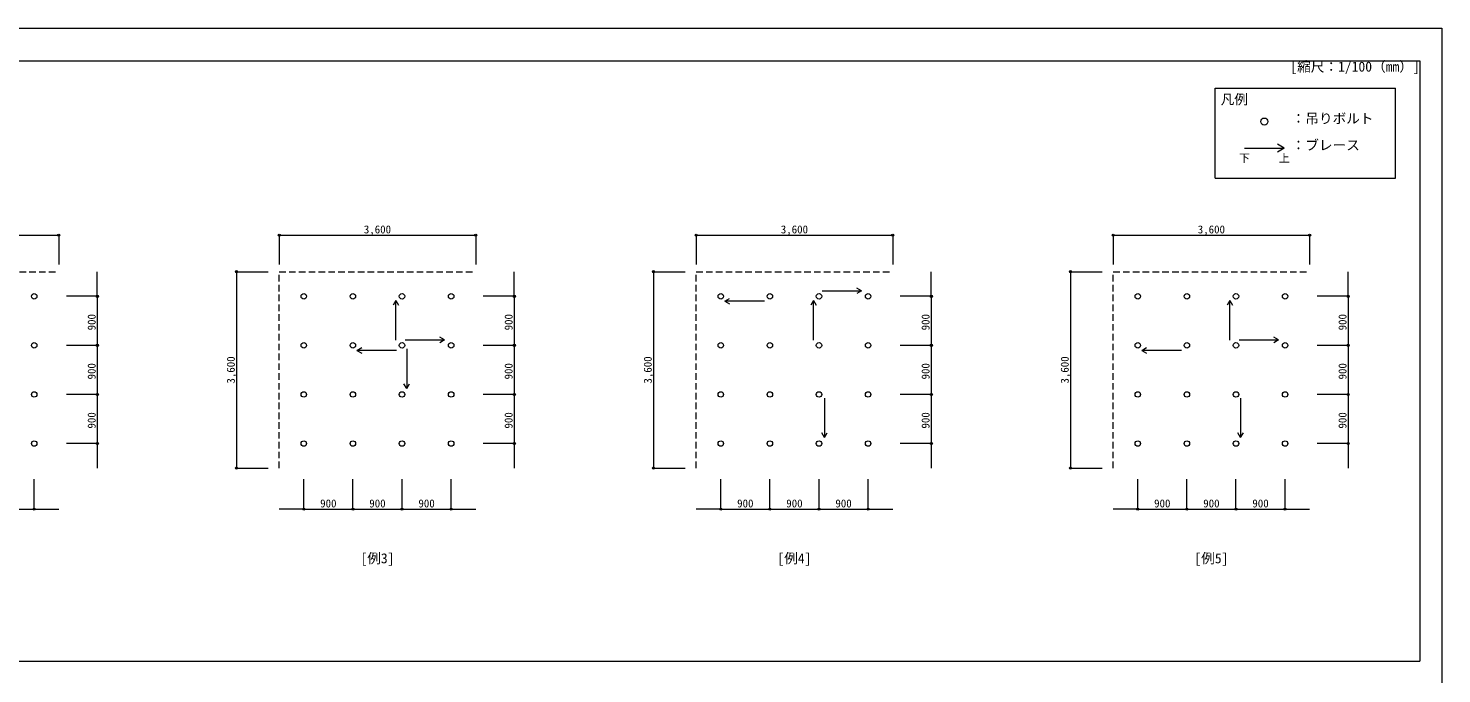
# Model space of a CAD drawing. Units: millimetres on the paper, with parts at other scales. Extents: x -195 to 195, y -140 to 138.
# Drawn here: x -64 to 195, y 19.2 to 137.5 of the extents above; entities that cross this region are included whole.
import ezdxf
from ezdxf.enums import TextEntityAlignment as Align

# ---------------------------------------------------------------- set-up
doc = ezdxf.new("R2010")
doc.units = ezdxf.units.MM
doc.header["$PDMODE"] = 32
doc.header["$PDSIZE"] = 0.4
doc.linetypes.add('DASHED1', pattern=[1.8, 1.2, -0.6])
for name, color, linetype, lineweight in [('A-1_吊り材', 7, 'Continuous', 18), ('A-4_ブレース・補強材', 4, 'Continuous', 9), ('A-5_寸法', 4, 'Continuous', 9), ('A-6_文字', 7, 'Continuous', 18), ('A-D_パネル', 4, 'DASHED1', 9), ('F-3_野縁', 3, 'Continuous', 18), ('F-6_文字', 7, 'Continuous', 18)]:
    doc.layers.add(name, color=color, linetype=linetype, lineweight=lineweight)
doc.styles.add('ＭＳ ゴシック', font='')
doc.styles.get('ＭＳ ゴシック').set_extended_font_data('MS Gothic')

msp = doc.modelspace()

# ---------------------------------------------------------------- linework, layer by layer
at = {"layer": 'A-1_吊り材'}
for centre, radius in [((162.5, 120.4), 0.64), ((-62.9, 88.367), 0.5), ((-13.5, 88.367), 0.5), ((-4.5, 88.367), 0.5), ((4.5, 88.367), 0.5), ((13.5, 88.367), 0.5), ((62.9, 88.367), 0.5), ((71.9, 88.367), 0.5), ((80.9, 88.367), 0.5), ((89.9, 88.367), 0.5), ((139.3, 88.367), 0.5), ((148.3, 88.367), 0.5), ((157.3, 88.367), 0.5), ((166.3, 88.367), 0.5), ((-62.9, 79.367), 0.5), ((-13.5, 79.367), 0.5), ((-4.5, 79.367), 0.5), ((4.5, 79.367), 0.5), ((13.5, 79.367), 0.5), ((62.9, 79.367), 0.5), ((71.9, 79.367), 0.5), ((80.9, 79.367), 0.5), ((89.9, 79.367), 0.5), ((139.3, 79.367), 0.5), ((148.3, 79.367), 0.5), ((157.3, 79.367), 0.5), ((166.3, 79.367), 0.5), ((-62.9, 70.367), 0.5), ((-13.5, 70.367), 0.5), ((-4.5, 70.367), 0.5), ((4.5, 70.367), 0.5), ((13.5, 70.367), 0.5), ((62.9, 70.367), 0.5), ((71.9, 70.367), 0.5), ((80.9, 70.367), 0.5), ((89.9, 70.367), 0.5), ((139.3, 70.367), 0.5), ((148.3, 70.367), 0.5), ((157.3, 70.367), 0.5), ((166.3, 70.367), 0.5), ((-62.9, 61.367), 0.5), ((-13.5, 61.367), 0.5), ((-4.5, 61.367), 0.5), ((4.5, 61.367), 0.5), ((13.5, 61.367), 0.5), ((62.9, 61.367), 0.5), ((71.9, 61.367), 0.5), ((80.9, 61.367), 0.5), ((89.9, 61.367), 0.5), ((139.3, 61.367), 0.5), ((148.3, 61.367), 0.5), ((157.3, 61.367), 0.5), ((166.3, 61.367), 0.5)]:
    msp.add_circle(centre, radius, dxfattribs=at)
at = {"layer": 'A-4_ブレース・補強材'}
for p, q in [((166.158, 115.511), (164.911, 114.791)), ((88.707, 89.359), (87.841, 88.859)), ((3.36, 87.6), (3.86, 86.734)), ((63.641, 87.453), (64.507, 87.953)), ((63.641, 87.453), (64.507, 86.953)), ((70.89, 87.453), (63.641, 87.453)), ((79.9, 87.6), (79.4, 86.734)), ((156.16, 87.6), (156.66, 86.734)), ((12.307, 80.359), (11.441, 80.859)), ((165.107, 80.359), (164.241, 80.859)), ((-3.759, 78.453), (-2.893, 78.953)), ((5.352, 78.71), (5.352, 71.461)), ((140.041, 78.453), (140.907, 78.953)), ((5.352, 71.461), (4.852, 72.327)), ((5.352, 71.461), (5.852, 72.327)), ((158.152, 69.71), (158.152, 62.461)), ((81.9, 62.461), (81.4, 63.327)), ((158.152, 62.461), (157.652, 63.327)), ((158.152, 62.461), (158.652, 63.327))]:
    msp.add_line(p, q, dxfattribs=at)
for points in [[(158.842, 115.511), (166.158, 115.511), (164.911, 116.231)], [(81.458, 89.359), (88.707, 89.359), (87.841, 89.859)], [(3.36, 80.351), (3.36, 87.6), (2.86, 86.734)], [(79.9, 80.351), (79.9, 87.6), (80.4, 86.734)], [(156.16, 80.351), (156.16, 87.6), (155.66, 86.734)], [(5.058, 80.359), (12.307, 80.359), (11.441, 79.859)], [(157.858, 80.359), (165.107, 80.359), (164.241, 79.859)], [(3.49, 78.453), (-3.759, 78.453), (-2.893, 77.953)], [(147.29, 78.453), (140.041, 78.453), (140.907, 77.953)], [(81.9, 69.71), (81.9, 62.461), (82.4, 63.327)]]:
    msp.add_lwpolyline(points, dxfattribs=at)
at = {"layer": 'A-5_寸法'}
for p, q in [((-94.4, 99.577), (-58.4, 99.577)), ((-58.4, 99.577), (-58.4, 94.182)), ((-18, 99.577), (18, 99.577)), ((-18, 99.577), (-18, 94.182)), ((18, 99.577), (18, 94.182)), ((58.4, 99.577), (58.4, 94.182)), ((58.4, 99.577), (94.4, 99.577)), ((94.4, 99.577), (94.4, 94.182)), ((134.8, 99.577), (170.8, 99.577)), ((134.8, 99.577), (134.8, 94.182)), ((170.8, 99.577), (170.8, 94.182)), ((-51.333, 88.367), (-51.333, 92.867)), ((-25.83, 92.867), (-25.83, 56.867)), ((-25.83, 92.867), (-20.003, 92.867)), ((25.067, 88.367), (25.067, 92.867)), ((50.57, 92.867), (56.397, 92.867)), ((50.57, 92.867), (50.57, 56.867)), ((101.467, 88.367), (101.467, 92.867)), ((126.97, 92.867), (126.97, 56.867)), ((126.97, 92.867), (132.797, 92.867)), ((177.867, 88.367), (177.867, 92.867)), ((-51.333, 88.367), (-57.007, 88.367)), ((-51.333, 88.367), (-51.333, 79.367)), ((25.067, 88.367), (19.393, 88.367)), ((25.067, 88.367), (25.067, 79.367)), ((101.467, 88.367), (95.793, 88.367)), ((101.467, 88.367), (101.467, 79.367)), ((177.867, 88.367), (172.193, 88.367)), ((177.867, 88.367), (177.867, 79.367)), ((-51.333, 79.367), (-57.007, 79.367)), ((-51.333, 79.367), (-51.333, 70.367)), ((25.067, 79.367), (19.393, 79.367)), ((25.067, 79.367), (25.067, 70.367)), ((101.467, 79.367), (95.793, 79.367)), ((101.467, 79.367), (101.467, 70.367)), ((177.867, 79.367), (172.193, 79.367)), ((177.867, 79.367), (177.867, 70.367)), ((-51.333, 70.367), (-57.007, 70.367)), ((-51.333, 70.367), (-51.333, 61.367)), ((25.067, 70.367), (19.393, 70.367)), ((25.067, 70.367), (25.067, 61.367)), ((101.467, 70.367), (95.793, 70.367)), ((101.467, 70.367), (101.467, 61.367)), ((177.867, 70.367), (172.193, 70.367)), ((177.867, 70.367), (177.867, 61.367)), ((-51.333, 61.367), (-57.007, 61.367)), ((-51.333, 61.367), (-51.333, 56.867)), ((25.067, 61.367), (19.393, 61.367)), ((25.067, 61.367), (25.067, 56.867)), ((101.467, 61.367), (95.793, 61.367)), ((101.467, 61.367), (101.467, 56.867)), ((177.867, 61.367), (172.193, 61.367)), ((177.867, 61.367), (177.867, 56.867)), ((-62.9, 49.343), (-62.9, 54.828)), ((-25.83, 56.867), (-20.003, 56.867)), ((-13.5, 49.343), (-13.5, 54.828)), ((-4.5, 49.343), (-4.5, 54.828)), ((4.5, 49.343), (4.5, 54.828)), ((13.5, 49.343), (13.5, 54.828)), ((50.57, 56.867), (56.397, 56.867)), ((62.9, 49.343), (62.9, 54.828)), ((71.9, 49.343), (71.9, 54.828)), ((80.9, 49.343), (80.9, 54.828)), ((89.9, 49.343), (89.9, 54.828)), ((126.97, 56.867), (132.797, 56.867)), ((139.3, 49.343), (139.3, 54.828)), ((148.3, 49.343), (148.3, 54.828)), ((157.3, 49.343), (157.3, 54.828)), ((166.3, 49.343), (166.3, 54.828)), ((-71.9, 49.343), (-62.9, 49.343)), ((-62.9, 49.343), (-58.4, 49.343)), ((-13.5, 49.343), (-18, 49.343)), ((-13.5, 49.343), (-4.5, 49.343)), ((-4.5, 49.343), (4.5, 49.343)), ((4.5, 49.343), (13.5, 49.343)), ((13.5, 49.343), (18, 49.343)), ((62.9, 49.343), (58.4, 49.343)), ((62.9, 49.343), (71.9, 49.343)), ((71.9, 49.343), (80.9, 49.343)), ((80.9, 49.343), (89.9, 49.343)), ((89.9, 49.343), (94.4, 49.343)), ((139.3, 49.343), (134.8, 49.343)), ((139.3, 49.343), (148.3, 49.343)), ((148.3, 49.343), (157.3, 49.343)), ((157.3, 49.343), (166.3, 49.343)), ((166.3, 49.343), (170.8, 49.343))]:
    msp.add_line(p, q, dxfattribs=at)
for p in [(-58.4, 99.577), (-18, 99.577), (18, 99.577), (58.4, 99.577), (94.4, 99.577), (134.8, 99.577), (170.8, 99.577), (-25.83, 92.867), (50.57, 92.867), (126.97, 92.867), (-51.333, 88.367), (25.067, 88.367), (101.467, 88.367), (177.867, 88.367), (-51.333, 79.367), (25.067, 79.367), (101.467, 79.367), (177.867, 79.367), (-51.333, 70.367), (25.067, 70.367), (101.467, 70.367), (177.867, 70.367), (-51.333, 61.367), (25.067, 61.367), (101.467, 61.367), (177.867, 61.367), (-25.83, 56.867), (50.57, 56.867), (126.97, 56.867), (-62.9, 49.343), (-13.5, 49.343), (-4.5, 49.343), (4.5, 49.343), (13.5, 49.343), (62.9, 49.343), (71.9, 49.343), (80.9, 49.343), (89.9, 49.343), (139.3, 49.343), (148.3, 49.343), (157.3, 49.343), (166.3, 49.343)]:
    msp.add_point(p, dxfattribs=at)
at = {"layer": 'A-6_文字'}
for p, q in [((153.5, 126.5), (186.5, 126.5)), ((153.5, 110), (153.5, 126.5))]:
    msp.add_line(p, q, dxfattribs=at)
msp.add_lwpolyline([(153.5, 110), (186.5, 110), (186.5, 126.5)], dxfattribs=at)
at = {"layer": 'A-D_パネル'}
for p, q in [((-94.4, 92.867), (-58.4, 92.867)), ((-18, 92.867), (18, 92.867)), ((-18, 56.867), (-18, 92.867)), ((134.8, 92.867), (170.8, 92.867)), ((134.8, 56.867), (134.8, 92.867))]:
    msp.add_line(p, q, dxfattribs=at)
msp.add_lwpolyline([(58.4, 56.867), (58.4, 92.867), (94.4, 92.867)], dxfattribs=at)
at = {"layer": 'F-3_野縁'}
for p, q in [((-195, 137.5), (195, 137.5)), ((195, 137.5), (195, -137.5)), ((-191, 131.5), (191, 131.5)), ((191, 131.5), (191, 21.5)), ((-191, 21.5), (191, 21.5))]:
    msp.add_line(p, q, dxfattribs=at)

# ---------------------------------------------------------------- texts
at = {"layer": 'A-5_寸法', "style": 'ＭＳ ゴシック'}
for s, p in [('3,600', (-2.5, 99.452)), ('3,600', (73.9, 99.452)), ('3,600', (150.3, 99.452)), ('900', (-10.5, 49.218)), ('900', (-1.5, 49.218)), ('900', (7.5, 49.218)), ('900', (65.9, 49.218)), ('900', (74.9, 49.218)), ('900', (83.9, 49.218)), ('900', (142.3, 49.218)), ('900', (151.3, 49.218)), ('900', (160.3, 49.218))]:
    msp.add_text(s, height=1.466, dxfattribs=at).set_placement(p, align=Align.BOTTOM_LEFT)
for s, p in [('900', (-51.208, 82.117)), ('900', (25.192, 82.117)), ('900', (101.592, 82.117)), ('900', (177.992, 82.117)), ('900', (-51.208, 73.117)), ('3,600', (-25.705, 72.367)), ('900', (25.192, 73.117)), ('3,600', (50.695, 72.367)), ('900', (101.592, 73.117)), ('3,600', (127.095, 72.367)), ('900', (177.992, 73.117)), ('900', (-51.208, 64.117)), ('900', (25.192, 64.117)), ('900', (101.592, 64.117)), ('900', (177.992, 64.117))]:
    msp.add_text(s, height=1.466, rotation=90, dxfattribs=at).set_placement(p, align=Align.BOTTOM_LEFT)
at = {"layer": 'A-6_文字', "color": 4, "style": 'ＭＳ ゴシック'}
for s, height, p in [('凡例', 1.833, (154.5, 123)), ('下', 1.466, (157.842, 112.511)), ('上', 1.466, (165.158, 112.511))]:
    msp.add_text(s, height=height, dxfattribs=at).set_placement(p, align=Align.BOTTOM_LEFT)
at = {"layer": 'A-6_文字', "style": 'ＭＳ ゴシック'}
for s, p in [('：吊りボルト', (167.5, 119.5)), ('：ブレース', (167.5, 114.611)), ('[例3]', (-3.125, 38.867)), ('[例4]', (73.275, 38.867)), ('[例5]', (149.675, 38.867))]:
    msp.add_text(s, height=1.833, dxfattribs=at).set_placement(p, align=Align.BOTTOM_LEFT)
at = {"layer": 'F-6_文字', "style": 'ＭＳ ゴシック'}
msp.add_text('[縮尺：1/100（mm）]', height=1.833, dxfattribs=at).set_placement((167.25, 129), align=Align.BOTTOM_LEFT)

doc.saveas('drawing.dxf')
